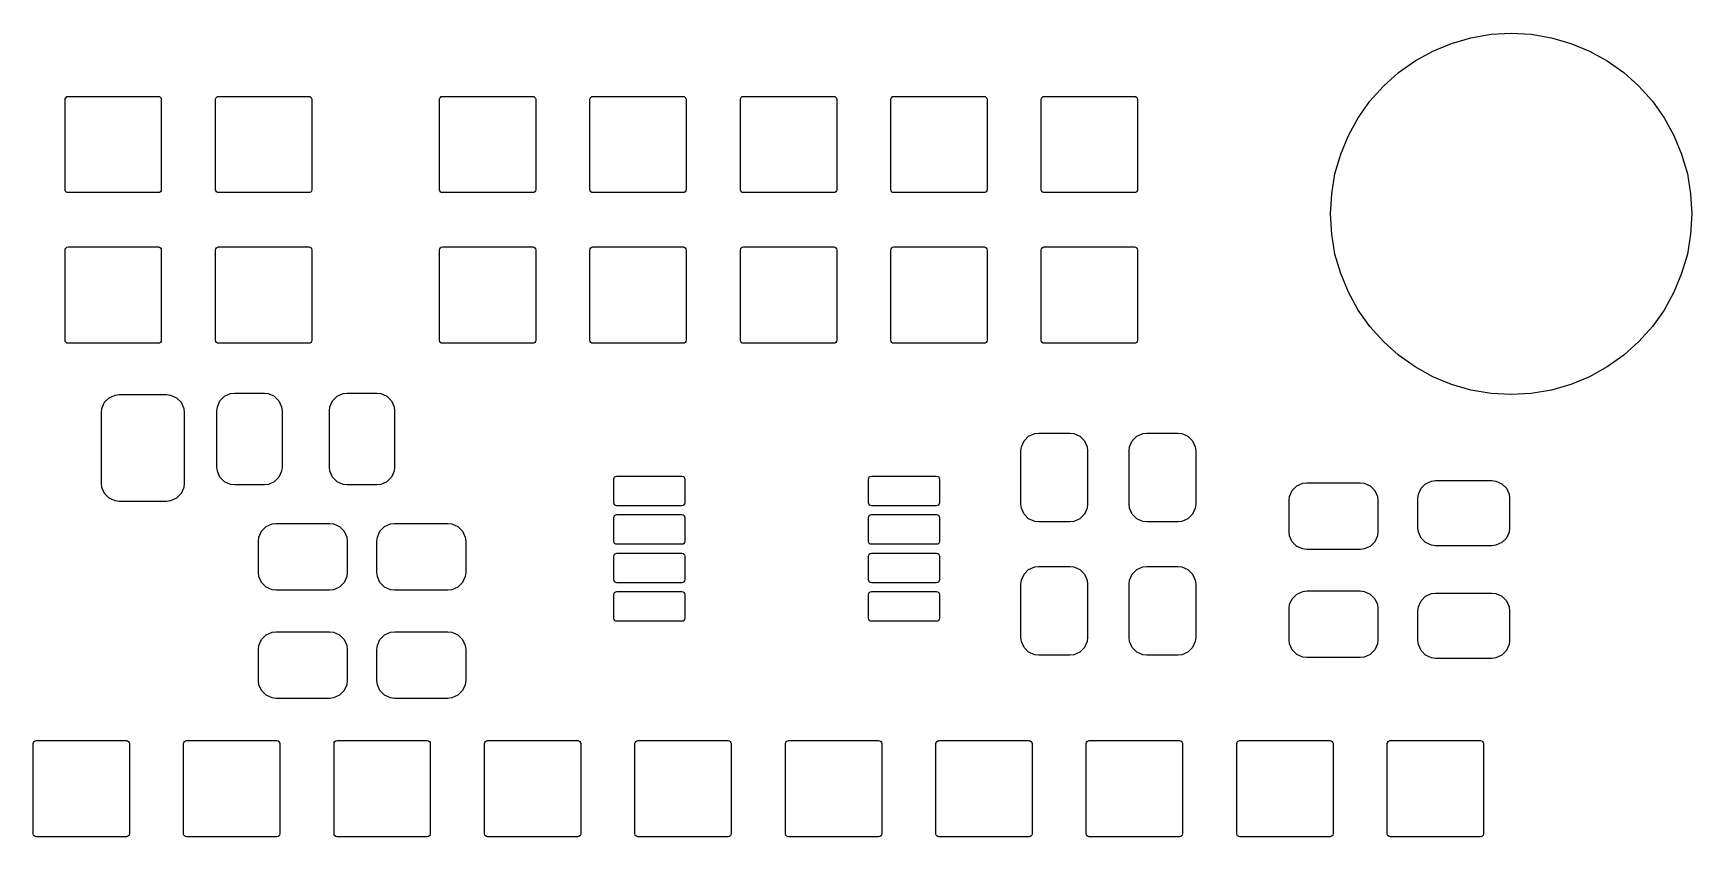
# Model space of a CAD drawing. Extents: x -0.12 to 2.12, y -0.12 to 2.52.
# Drawn here: x 1.018 to 2.12, y 1.988 to 2.522 of the extents above; entities that cross this region are included whole.
import ezdxf

# ---------------------------------------------------------------- set-up
doc = ezdxf.new("R2010")
doc.units = 0
doc.header["$MEASUREMENT"] = 0
doc.layers.add('BLACK', color=7, linetype='CONTINUOUS')

msp = doc.modelspace()

# ---------------------------------------------------------------- linework, layer by layer
at = {"layer": 'BLACK', "linetype": 'CONTINUOUS'}
for p, q in [((1.9479, 2.5098), (1.9603, 2.5149)), ((1.9603, 2.5149), (1.9733, 2.5186)), ((1.9733, 2.5186), (1.9866, 2.5209)), ((1.9866, 2.5209), (2, 2.5217)), ((2, 2.5217), (2.0134, 2.5209)), ((2.0134, 2.5209), (2.0267, 2.5186)), ((2.0267, 2.5186), (2.0397, 2.5149)), ((2.0397, 2.5149), (2.0521, 2.5098)), ((1.9251, 2.4955), (1.9361, 2.5032)), ((1.9361, 2.5032), (1.9479, 2.5098)), ((2.0521, 2.5098), (2.0639, 2.5032)), ((2.0639, 2.5032), (2.0749, 2.4955)), ((1.9151, 2.4865), (1.9251, 2.4955)), ((2.0749, 2.4955), (2.0849, 2.4865)), ((1.9061, 2.4764), (1.9151, 2.4865)), ((2.0849, 2.4865), (2.0939, 2.4764)), ((1.0389, 2.4776), (1.039, 2.4784)), ((1.0389, 2.4176), (1.0389, 2.4776)), ((1.039, 2.4784), (1.0395, 2.479)), ((1.0395, 2.479), (1.0401, 2.4795)), ((1.0401, 2.4795), (1.0409, 2.4796)), ((1.0409, 2.4796), (1.1009, 2.4796)), ((1.1009, 2.4796), (1.1016, 2.4795)), ((1.1016, 2.4795), (1.1023, 2.479)), ((1.1023, 2.479), (1.1027, 2.4784)), ((1.1027, 2.4784), (1.1028, 2.4776)), ((1.1028, 2.4776), (1.1028, 2.4176)), ((1.1389, 2.4776), (1.139, 2.4784)), ((1.1389, 2.4176), (1.1389, 2.4776)), ((1.139, 2.4784), (1.1395, 2.479)), ((1.1395, 2.479), (1.1401, 2.4795)), ((1.1401, 2.4795), (1.1409, 2.4796)), ((1.1409, 2.4796), (1.2009, 2.4796)), ((1.2009, 2.4796), (1.2016, 2.4795)), ((1.2016, 2.4795), (1.2023, 2.479)), ((1.2023, 2.479), (1.2027, 2.4784)), ((1.2027, 2.4784), (1.2028, 2.4776)), ((1.2028, 2.4776), (1.2028, 2.4176)), ((1.2877, 2.4776), (1.2879, 2.4784)), ((1.2877, 2.4176), (1.2877, 2.4776)), ((1.2879, 2.4784), (1.2883, 2.479)), ((1.2883, 2.479), (1.2889, 2.4795)), ((1.2889, 2.4795), (1.2897, 2.4796)), ((1.2897, 2.4796), (1.3497, 2.4796)), ((1.3497, 2.4796), (1.3504, 2.4795)), ((1.3504, 2.4795), (1.3511, 2.479)), ((1.3511, 2.479), (1.3515, 2.4784)), ((1.3515, 2.4784), (1.3517, 2.4776)), ((1.3517, 2.4776), (1.3517, 2.4176)), ((1.3877, 2.4776), (1.3879, 2.4784)), ((1.3877, 2.4176), (1.3877, 2.4776)), ((1.3879, 2.4784), (1.3883, 2.479)), ((1.3883, 2.479), (1.3889, 2.4795)), ((1.3889, 2.4795), (1.3897, 2.4796)), ((1.3897, 2.4796), (1.4497, 2.4796)), ((1.4497, 2.4796), (1.4504, 2.4795)), ((1.4504, 2.4795), (1.4511, 2.479)), ((1.4511, 2.479), (1.4515, 2.4784)), ((1.4515, 2.4784), (1.4517, 2.4776)), ((1.4517, 2.4776), (1.4517, 2.4176)), ((1.4877, 2.4776), (1.4879, 2.4784)), ((1.4877, 2.4176), (1.4877, 2.4776)), ((1.4879, 2.4784), (1.4883, 2.479)), ((1.4883, 2.479), (1.4889, 2.4795)), ((1.4889, 2.4795), (1.4897, 2.4796)), ((1.4897, 2.4796), (1.5497, 2.4796)), ((1.5497, 2.4796), (1.5504, 2.4795)), ((1.5504, 2.4795), (1.5511, 2.479)), ((1.5511, 2.479), (1.5515, 2.4784)), ((1.5515, 2.4784), (1.5517, 2.4776)), ((1.5517, 2.4776), (1.5517, 2.4176)), ((1.5877, 2.4776), (1.5879, 2.4784)), ((1.5877, 2.4176), (1.5877, 2.4776)), ((1.5879, 2.4784), (1.5883, 2.479)), ((1.5883, 2.479), (1.5889, 2.4795)), ((1.5889, 2.4795), (1.5897, 2.4796)), ((1.5897, 2.4796), (1.6497, 2.4796)), ((1.6497, 2.4796), (1.6504, 2.4795)), ((1.6504, 2.4795), (1.6511, 2.479)), ((1.6511, 2.479), (1.6515, 2.4784)), ((1.6515, 2.4784), (1.6517, 2.4776)), ((1.6517, 2.4776), (1.6517, 2.4176)), ((1.6877, 2.4776), (1.6879, 2.4784)), ((1.6877, 2.4176), (1.6877, 2.4776)), ((1.6879, 2.4784), (1.6883, 2.479)), ((1.6883, 2.479), (1.6889, 2.4795)), ((1.6889, 2.4795), (1.6897, 2.4796)), ((1.6897, 2.4796), (1.7497, 2.4796)), ((1.7497, 2.4796), (1.7504, 2.4795)), ((1.7504, 2.4795), (1.7511, 2.479)), ((1.7511, 2.479), (1.7515, 2.4784)), ((1.7515, 2.4784), (1.7517, 2.4776)), ((1.7517, 2.4776), (1.7517, 2.4176)), ((1.8983, 2.4655), (1.9061, 2.4764)), ((2.0939, 2.4764), (2.1017, 2.4655)), ((1.8918, 2.4537), (1.8983, 2.4655)), ((2.1017, 2.4655), (2.1082, 2.4537)), ((1.8867, 2.4412), (1.8918, 2.4537)), ((2.1082, 2.4537), (2.1133, 2.4412)), ((1.8829, 2.4283), (1.8867, 2.4412)), ((2.1133, 2.4412), (2.1171, 2.4283)), ((1.8807, 2.415), (1.8829, 2.4283)), ((2.1171, 2.4283), (2.1193, 2.415)), ((1.039, 2.4169), (1.0389, 2.4176)), ((1.0395, 2.4162), (1.039, 2.4169)), ((1.0401, 2.4158), (1.0395, 2.4162)), ((1.0409, 2.4157), (1.0401, 2.4158)), ((1.1009, 2.4157), (1.0409, 2.4157)), ((1.1016, 2.4158), (1.1009, 2.4157)), ((1.1023, 2.4162), (1.1016, 2.4158)), ((1.1027, 2.4169), (1.1023, 2.4162)), ((1.1028, 2.4176), (1.1027, 2.4169)), ((1.139, 2.4169), (1.1389, 2.4176)), ((1.1395, 2.4162), (1.139, 2.4169)), ((1.1401, 2.4158), (1.1395, 2.4162)), ((1.1409, 2.4157), (1.1401, 2.4158)), ((1.2009, 2.4157), (1.1409, 2.4157)), ((1.2016, 2.4158), (1.2009, 2.4157)), ((1.2023, 2.4162), (1.2016, 2.4158)), ((1.2027, 2.4169), (1.2023, 2.4162)), ((1.2028, 2.4176), (1.2027, 2.4169)), ((1.2879, 2.4169), (1.2877, 2.4176)), ((1.2883, 2.4162), (1.2879, 2.4169)), ((1.2889, 2.4158), (1.2883, 2.4162)), ((1.2897, 2.4157), (1.2889, 2.4158)), ((1.3497, 2.4157), (1.2897, 2.4157)), ((1.3504, 2.4158), (1.3497, 2.4157)), ((1.3511, 2.4162), (1.3504, 2.4158)), ((1.3515, 2.4169), (1.3511, 2.4162)), ((1.3517, 2.4176), (1.3515, 2.4169)), ((1.3879, 2.4169), (1.3877, 2.4176)), ((1.3883, 2.4162), (1.3879, 2.4169)), ((1.3889, 2.4158), (1.3883, 2.4162)), ((1.3897, 2.4157), (1.3889, 2.4158)), ((1.4497, 2.4157), (1.3897, 2.4157)), ((1.4504, 2.4158), (1.4497, 2.4157)), ((1.4511, 2.4162), (1.4504, 2.4158)), ((1.4515, 2.4169), (1.4511, 2.4162)), ((1.4517, 2.4176), (1.4515, 2.4169)), ((1.4879, 2.4169), (1.4877, 2.4176)), ((1.4883, 2.4162), (1.4879, 2.4169)), ((1.4889, 2.4158), (1.4883, 2.4162)), ((1.4897, 2.4157), (1.4889, 2.4158)), ((1.5497, 2.4157), (1.4897, 2.4157)), ((1.5504, 2.4158), (1.5497, 2.4157)), ((1.5511, 2.4162), (1.5504, 2.4158)), ((1.5515, 2.4169), (1.5511, 2.4162)), ((1.5517, 2.4176), (1.5515, 2.4169)), ((1.5879, 2.4169), (1.5877, 2.4176)), ((1.5883, 2.4162), (1.5879, 2.4169)), ((1.5889, 2.4158), (1.5883, 2.4162)), ((1.5897, 2.4157), (1.5889, 2.4158)), ((1.6497, 2.4157), (1.5897, 2.4157)), ((1.6504, 2.4158), (1.6497, 2.4157)), ((1.6511, 2.4162), (1.6504, 2.4158)), ((1.6515, 2.4169), (1.6511, 2.4162)), ((1.6517, 2.4176), (1.6515, 2.4169)), ((1.6879, 2.4169), (1.6877, 2.4176)), ((1.6883, 2.4162), (1.6879, 2.4169)), ((1.6889, 2.4158), (1.6883, 2.4162)), ((1.6897, 2.4157), (1.6889, 2.4158)), ((1.7497, 2.4157), (1.6897, 2.4157)), ((1.7504, 2.4158), (1.7497, 2.4157)), ((1.7511, 2.4162), (1.7504, 2.4158)), ((1.7515, 2.4169), (1.7511, 2.4162)), ((1.7517, 2.4176), (1.7515, 2.4169)), ((1.8799, 2.4016), (1.8807, 2.415)), ((2.1193, 2.415), (2.1201, 2.4016)), ((1.8807, 2.3881), (1.8799, 2.4016)), ((2.1201, 2.4016), (2.1193, 2.3881)), ((1.8829, 2.3749), (1.8807, 2.3881)), ((2.1193, 2.3881), (2.1171, 2.3749)), ((1.0389, 2.3776), (1.039, 2.3784)), ((1.0389, 2.3176), (1.0389, 2.3776)), ((1.039, 2.3784), (1.0395, 2.379)), ((1.0395, 2.379), (1.0401, 2.3795)), ((1.0401, 2.3795), (1.0409, 2.3796)), ((1.0409, 2.3796), (1.1009, 2.3796)), ((1.1009, 2.3796), (1.1016, 2.3795)), ((1.1016, 2.3795), (1.1023, 2.379)), ((1.1023, 2.379), (1.1027, 2.3784)), ((1.1027, 2.3784), (1.1028, 2.3776)), ((1.1028, 2.3776), (1.1028, 2.3176)), ((1.1389, 2.3776), (1.139, 2.3784)), ((1.1389, 2.3176), (1.1389, 2.3776)), ((1.139, 2.3784), (1.1395, 2.379)), ((1.1395, 2.379), (1.1401, 2.3795)), ((1.1401, 2.3795), (1.1409, 2.3796)), ((1.1409, 2.3796), (1.2009, 2.3796)), ((1.2009, 2.3796), (1.2016, 2.3795)), ((1.2016, 2.3795), (1.2023, 2.379)), ((1.2023, 2.379), (1.2027, 2.3784)), ((1.2027, 2.3784), (1.2028, 2.3776)), ((1.2028, 2.3776), (1.2028, 2.3176)), ((1.2877, 2.3776), (1.2879, 2.3784)), ((1.2877, 2.3176), (1.2877, 2.3776)), ((1.2879, 2.3784), (1.2883, 2.379)), ((1.2883, 2.379), (1.2889, 2.3795)), ((1.2889, 2.3795), (1.2897, 2.3796)), ((1.2897, 2.3796), (1.3497, 2.3796)), ((1.3497, 2.3796), (1.3504, 2.3795)), ((1.3504, 2.3795), (1.3511, 2.379)), ((1.3511, 2.379), (1.3515, 2.3784)), ((1.3515, 2.3784), (1.3517, 2.3776)), ((1.3517, 2.3776), (1.3517, 2.3176)), ((1.3877, 2.3776), (1.3879, 2.3784)), ((1.3877, 2.3176), (1.3877, 2.3776)), ((1.3879, 2.3784), (1.3883, 2.379)), ((1.3883, 2.379), (1.3889, 2.3795)), ((1.3889, 2.3795), (1.3897, 2.3796)), ((1.3897, 2.3796), (1.4497, 2.3796)), ((1.4497, 2.3796), (1.4504, 2.3795)), ((1.4504, 2.3795), (1.4511, 2.379)), ((1.4511, 2.379), (1.4515, 2.3784)), ((1.4515, 2.3784), (1.4517, 2.3776)), ((1.4517, 2.3776), (1.4517, 2.3176)), ((1.4877, 2.3776), (1.4879, 2.3784)), ((1.4877, 2.3176), (1.4877, 2.3776)), ((1.4879, 2.3784), (1.4883, 2.379)), ((1.4883, 2.379), (1.4889, 2.3795)), ((1.4889, 2.3795), (1.4897, 2.3796)), ((1.4897, 2.3796), (1.5497, 2.3796)), ((1.5497, 2.3796), (1.5504, 2.3795)), ((1.5504, 2.3795), (1.5511, 2.379)), ((1.5511, 2.379), (1.5515, 2.3784)), ((1.5515, 2.3784), (1.5517, 2.3776)), ((1.5517, 2.3776), (1.5517, 2.3176)), ((1.5877, 2.3776), (1.5879, 2.3784)), ((1.5877, 2.3176), (1.5877, 2.3776)), ((1.5879, 2.3784), (1.5883, 2.379)), ((1.5883, 2.379), (1.5889, 2.3795)), ((1.5889, 2.3795), (1.5897, 2.3796)), ((1.5897, 2.3796), (1.6497, 2.3796)), ((1.6497, 2.3796), (1.6504, 2.3795)), ((1.6504, 2.3795), (1.6511, 2.379)), ((1.6511, 2.379), (1.6515, 2.3784)), ((1.6515, 2.3784), (1.6517, 2.3776)), ((1.6517, 2.3776), (1.6517, 2.3176)), ((1.6877, 2.3776), (1.6879, 2.3784)), ((1.6877, 2.3176), (1.6877, 2.3776)), ((1.6879, 2.3784), (1.6883, 2.379)), ((1.6883, 2.379), (1.6889, 2.3795)), ((1.6889, 2.3795), (1.6897, 2.3796)), ((1.6897, 2.3796), (1.7497, 2.3796)), ((1.7497, 2.3796), (1.7504, 2.3795)), ((1.7504, 2.3795), (1.7511, 2.379)), ((1.7511, 2.379), (1.7515, 2.3784)), ((1.7515, 2.3784), (1.7517, 2.3776)), ((1.7517, 2.3776), (1.7517, 2.3176)), ((1.8867, 2.3619), (1.8829, 2.3749)), ((2.1171, 2.3749), (2.1133, 2.3619)), ((1.8918, 2.3495), (1.8867, 2.3619)), ((2.1133, 2.3619), (2.1082, 2.3495)), ((1.8983, 2.3377), (1.8918, 2.3495)), ((2.1082, 2.3495), (2.1017, 2.3377)), ((1.9061, 2.3267), (1.8983, 2.3377)), ((2.1017, 2.3377), (2.0939, 2.3267)), ((1.9151, 2.3167), (1.9061, 2.3267)), ((2.0939, 2.3267), (2.0849, 2.3167)), ((1.039, 2.3169), (1.0389, 2.3176)), ((1.0395, 2.3162), (1.039, 2.3169)), ((1.0401, 2.3158), (1.0395, 2.3162)), ((1.0409, 2.3157), (1.0401, 2.3158)), ((1.1009, 2.3157), (1.0409, 2.3157)), ((1.1016, 2.3158), (1.1009, 2.3157)), ((1.1023, 2.3162), (1.1016, 2.3158)), ((1.1027, 2.3169), (1.1023, 2.3162)), ((1.1028, 2.3176), (1.1027, 2.3169)), ((1.139, 2.3169), (1.1389, 2.3176)), ((1.1395, 2.3162), (1.139, 2.3169)), ((1.1401, 2.3158), (1.1395, 2.3162)), ((1.1409, 2.3157), (1.1401, 2.3158)), ((1.2009, 2.3157), (1.1409, 2.3157)), ((1.2016, 2.3158), (1.2009, 2.3157)), ((1.2023, 2.3162), (1.2016, 2.3158)), ((1.2027, 2.3169), (1.2023, 2.3162)), ((1.2028, 2.3176), (1.2027, 2.3169)), ((1.2879, 2.3169), (1.2877, 2.3176)), ((1.2883, 2.3162), (1.2879, 2.3169)), ((1.2889, 2.3158), (1.2883, 2.3162)), ((1.2897, 2.3157), (1.2889, 2.3158)), ((1.3497, 2.3157), (1.2897, 2.3157)), ((1.3504, 2.3158), (1.3497, 2.3157)), ((1.3511, 2.3162), (1.3504, 2.3158)), ((1.3515, 2.3169), (1.3511, 2.3162)), ((1.3517, 2.3176), (1.3515, 2.3169)), ((1.3879, 2.3169), (1.3877, 2.3176)), ((1.3883, 2.3162), (1.3879, 2.3169)), ((1.3889, 2.3158), (1.3883, 2.3162)), ((1.3897, 2.3157), (1.3889, 2.3158)), ((1.4497, 2.3157), (1.3897, 2.3157)), ((1.4504, 2.3158), (1.4497, 2.3157)), ((1.4511, 2.3162), (1.4504, 2.3158)), ((1.4515, 2.3169), (1.4511, 2.3162)), ((1.4517, 2.3176), (1.4515, 2.3169)), ((1.4879, 2.3169), (1.4877, 2.3176)), ((1.4883, 2.3162), (1.4879, 2.3169)), ((1.4889, 2.3158), (1.4883, 2.3162)), ((1.4897, 2.3157), (1.4889, 2.3158)), ((1.5497, 2.3157), (1.4897, 2.3157)), ((1.5504, 2.3158), (1.5497, 2.3157)), ((1.5511, 2.3162), (1.5504, 2.3158)), ((1.5515, 2.3169), (1.5511, 2.3162)), ((1.5517, 2.3176), (1.5515, 2.3169)), ((1.5879, 2.3169), (1.5877, 2.3176)), ((1.5883, 2.3162), (1.5879, 2.3169)), ((1.5889, 2.3158), (1.5883, 2.3162)), ((1.5897, 2.3157), (1.5889, 2.3158)), ((1.6497, 2.3157), (1.5897, 2.3157)), ((1.6504, 2.3158), (1.6497, 2.3157)), ((1.6511, 2.3162), (1.6504, 2.3158)), ((1.6515, 2.3169), (1.6511, 2.3162)), ((1.6517, 2.3176), (1.6515, 2.3169)), ((1.6879, 2.3169), (1.6877, 2.3176)), ((1.6883, 2.3162), (1.6879, 2.3169)), ((1.6889, 2.3158), (1.6883, 2.3162)), ((1.6897, 2.3157), (1.6889, 2.3158)), ((1.7497, 2.3157), (1.6897, 2.3157)), ((1.7504, 2.3158), (1.7497, 2.3157)), ((1.7511, 2.3162), (1.7504, 2.3158)), ((1.7515, 2.3169), (1.7511, 2.3162)), ((1.7517, 2.3176), (1.7515, 2.3169)), ((1.9251, 2.3077), (1.9151, 2.3167)), ((2.0849, 2.3167), (2.0749, 2.3077)), ((1.9361, 2.2999), (1.9251, 2.3077)), ((2.0749, 2.3077), (2.0639, 2.2999)), ((1.9479, 2.2934), (1.9361, 2.2999)), ((1.9603, 2.2882), (1.9479, 2.2934)), ((2.0521, 2.2934), (2.0397, 2.2882)), ((2.0639, 2.2999), (2.0521, 2.2934)), ((1.1449, 2.2804), (1.1489, 2.2822)), ((1.1489, 2.2822), (1.1516, 2.2825)), ((1.1516, 2.2825), (1.1713, 2.2825)), ((1.1713, 2.2825), (1.174, 2.2822)), ((1.174, 2.2822), (1.1779, 2.2804)), ((1.2197, 2.2804), (1.2237, 2.2822)), ((1.2237, 2.2822), (1.2264, 2.2825)), ((1.2264, 2.2825), (1.2461, 2.2825)), ((1.2461, 2.2825), (1.2488, 2.2822)), ((1.2488, 2.2822), (1.2527, 2.2804)), ((1.9733, 2.2845), (1.9603, 2.2882)), ((1.9866, 2.2823), (1.9733, 2.2845)), ((2, 2.2815), (1.9866, 2.2823)), ((2.0134, 2.2823), (2, 2.2815)), ((2.0267, 2.2845), (2.0134, 2.2823)), ((2.0397, 2.2882), (2.0267, 2.2845)), ((1.063, 2.2697), (1.0633, 2.2724)), ((1.0633, 2.2724), (1.0651, 2.2764)), ((1.0651, 2.2764), (1.0681, 2.2794)), ((1.0681, 2.2794), (1.0721, 2.2812)), ((1.0721, 2.2812), (1.0748, 2.2815)), ((1.0748, 2.2815), (1.1063, 2.2815)), ((1.1063, 2.2815), (1.109, 2.2812)), ((1.109, 2.2812), (1.113, 2.2794)), ((1.113, 2.2794), (1.116, 2.2764)), ((1.116, 2.2764), (1.1178, 2.2724)), ((1.1178, 2.2724), (1.1181, 2.2697)), ((1.1398, 2.2707), (1.1401, 2.2734)), ((1.1401, 2.2734), (1.1418, 2.2773)), ((1.1418, 2.2773), (1.1449, 2.2804)), ((1.1779, 2.2804), (1.181, 2.2773)), ((1.181, 2.2773), (1.1828, 2.2734)), ((1.1828, 2.2734), (1.1831, 2.2707)), ((1.2146, 2.2707), (1.2149, 2.2734)), ((1.2149, 2.2734), (1.2166, 2.2773)), ((1.2166, 2.2773), (1.2197, 2.2804)), ((1.2527, 2.2804), (1.2558, 2.2773)), ((1.2558, 2.2773), (1.2576, 2.2734)), ((1.2576, 2.2734), (1.2579, 2.2707)), ((1.063, 2.2224), (1.063, 2.2697)), ((1.1181, 2.2697), (1.1181, 2.2224)), ((1.1398, 2.2333), (1.1398, 2.2707)), ((1.1831, 2.2707), (1.1831, 2.2333)), ((1.2146, 2.2333), (1.2146, 2.2707)), ((1.2579, 2.2707), (1.2579, 2.2333)), ((1.6745, 2.2468), (1.6763, 2.2508)), ((1.6763, 2.2508), (1.6793, 2.2538)), ((1.6793, 2.2538), (1.6833, 2.2556)), ((1.6833, 2.2556), (1.686, 2.2559)), ((1.686, 2.2559), (1.7067, 2.2559)), ((1.7067, 2.2559), (1.7094, 2.2556)), ((1.7094, 2.2556), (1.7134, 2.2538)), ((1.7134, 2.2538), (1.7164, 2.2508)), ((1.7164, 2.2508), (1.7182, 2.2468)), ((1.7464, 2.2468), (1.7481, 2.2508)), ((1.7481, 2.2508), (1.7512, 2.2538)), ((1.7512, 2.2538), (1.7552, 2.2556)), ((1.7552, 2.2556), (1.7579, 2.2559)), ((1.7579, 2.2559), (1.7785, 2.2559)), ((1.7785, 2.2559), (1.7812, 2.2556)), ((1.7812, 2.2556), (1.7852, 2.2538)), ((1.7852, 2.2538), (1.7883, 2.2508)), ((1.7883, 2.2508), (1.79, 2.2468)), ((1.6742, 2.2441), (1.6745, 2.2468)), ((1.6742, 2.2087), (1.6742, 2.2441)), ((1.7182, 2.2468), (1.7185, 2.2441)), ((1.7185, 2.2441), (1.7185, 2.2087)), ((1.7461, 2.2441), (1.7464, 2.2468)), ((1.7461, 2.2087), (1.7461, 2.2441)), ((1.79, 2.2468), (1.7904, 2.2441)), ((1.7904, 2.2441), (1.7904, 2.2087)), ((1.1401, 2.2306), (1.1398, 2.2333)), ((1.1418, 2.2266), (1.1401, 2.2306)), ((1.1828, 2.2306), (1.181, 2.2266)), ((1.1831, 2.2333), (1.1828, 2.2306)), ((1.2149, 2.2306), (1.2146, 2.2333)), ((1.2166, 2.2266), (1.2149, 2.2306)), ((1.2576, 2.2306), (1.2558, 2.2266)), ((1.2579, 2.2333), (1.2576, 2.2306)), ((1.4041, 2.2268), (1.4048, 2.2272)), ((1.4048, 2.2272), (1.4055, 2.2274)), ((1.4055, 2.2274), (1.4488, 2.2274)), ((1.4488, 2.2274), (1.4496, 2.2272)), ((1.4496, 2.2272), (1.4502, 2.2268)), ((1.5734, 2.2268), (1.574, 2.2272)), ((1.574, 2.2272), (1.5748, 2.2274)), ((1.5748, 2.2274), (1.6181, 2.2274)), ((1.6181, 2.2274), (1.6189, 2.2272)), ((1.6189, 2.2272), (1.6195, 2.2268)), ((1.0633, 2.2197), (1.063, 2.2224)), ((1.0651, 2.2158), (1.0633, 2.2197)), ((1.1178, 2.2197), (1.116, 2.2158)), ((1.1181, 2.2224), (1.1178, 2.2197)), ((1.1449, 2.2235), (1.1418, 2.2266)), ((1.1489, 2.2218), (1.1449, 2.2235)), ((1.1516, 2.2215), (1.1489, 2.2218)), ((1.1713, 2.2215), (1.1516, 2.2215)), ((1.174, 2.2218), (1.1713, 2.2215)), ((1.1779, 2.2235), (1.174, 2.2218)), ((1.181, 2.2266), (1.1779, 2.2235)), ((1.2197, 2.2235), (1.2166, 2.2266)), ((1.2237, 2.2218), (1.2197, 2.2235)), ((1.2264, 2.2215), (1.2237, 2.2218)), ((1.2461, 2.2215), (1.2264, 2.2215)), ((1.2488, 2.2218), (1.2461, 2.2215)), ((1.2527, 2.2235), (1.2488, 2.2218)), ((1.2558, 2.2266), (1.2527, 2.2235)), ((1.4035, 2.2254), (1.4037, 2.2261)), ((1.4035, 2.2096), (1.4035, 2.2254)), ((1.4037, 2.2261), (1.4041, 2.2268)), ((1.4502, 2.2268), (1.4506, 2.2261)), ((1.4506, 2.2261), (1.4508, 2.2254)), ((1.4508, 2.2254), (1.4508, 2.2096)), ((1.5728, 2.2254), (1.573, 2.2261)), ((1.5728, 2.2096), (1.5728, 2.2254)), ((1.573, 2.2261), (1.5734, 2.2268)), ((1.6195, 2.2268), (1.6199, 2.2261)), ((1.6199, 2.2261), (1.6201, 2.2254)), ((1.6201, 2.2254), (1.6201, 2.2096)), ((1.8527, 2.2138), (1.8544, 2.2178)), ((1.8544, 2.2178), (1.8575, 2.2209)), ((1.8575, 2.2209), (1.8615, 2.2226)), ((1.8615, 2.2226), (1.8642, 2.2229)), ((1.8642, 2.2229), (1.8996, 2.2229)), ((1.8996, 2.2229), (1.9023, 2.2226)), ((1.9023, 2.2226), (1.9063, 2.2209)), ((1.9063, 2.2209), (1.9094, 2.2178)), ((1.9094, 2.2178), (1.9111, 2.2138)), ((1.9383, 2.2153), (1.9401, 2.2193)), ((1.9401, 2.2193), (1.9431, 2.2223)), ((1.9431, 2.2223), (1.9471, 2.2241)), ((1.9471, 2.2241), (1.9498, 2.2244)), ((1.9498, 2.2244), (1.9872, 2.2244)), ((1.9872, 2.2244), (1.9899, 2.2241)), ((1.9899, 2.2241), (1.9939, 2.2223)), ((1.9939, 2.2223), (1.9969, 2.2193)), ((1.9969, 2.2193), (1.9987, 2.2153)), ((1.0681, 2.2127), (1.0651, 2.2158)), ((1.0721, 2.2109), (1.0681, 2.2127)), ((1.0748, 2.2106), (1.0721, 2.2109)), ((1.1063, 2.2106), (1.0748, 2.2106)), ((1.109, 2.2109), (1.1063, 2.2106)), ((1.113, 2.2127), (1.109, 2.2109)), ((1.116, 2.2158), (1.113, 2.2127)), ((1.4037, 2.2089), (1.4035, 2.2096)), ((1.4041, 2.2083), (1.4037, 2.2089)), ((1.4048, 2.2078), (1.4041, 2.2083)), ((1.4055, 2.2077), (1.4048, 2.2078)), ((1.4488, 2.2077), (1.4055, 2.2077)), ((1.4496, 2.2078), (1.4488, 2.2077)), ((1.4502, 2.2083), (1.4496, 2.2078)), ((1.4506, 2.2089), (1.4502, 2.2083)), ((1.4508, 2.2096), (1.4506, 2.2089)), ((1.573, 2.2089), (1.5728, 2.2096)), ((1.5734, 2.2083), (1.573, 2.2089)), ((1.574, 2.2078), (1.5734, 2.2083)), ((1.5748, 2.2077), (1.574, 2.2078)), ((1.6181, 2.2077), (1.5748, 2.2077)), ((1.6189, 2.2078), (1.6181, 2.2077)), ((1.6195, 2.2083), (1.6189, 2.2078)), ((1.6199, 2.2089), (1.6195, 2.2083)), ((1.6201, 2.2096), (1.6199, 2.2089)), ((1.6745, 2.206), (1.6742, 2.2087)), ((1.6763, 2.202), (1.6745, 2.206)), ((1.7182, 2.206), (1.7164, 2.202)), ((1.7185, 2.2087), (1.7182, 2.206)), ((1.7464, 2.206), (1.7461, 2.2087)), ((1.7481, 2.202), (1.7464, 2.206)), ((1.79, 2.206), (1.7883, 2.202)), ((1.7904, 2.2087), (1.79, 2.206)), ((1.8524, 2.2111), (1.8527, 2.2138)), ((1.8524, 2.1905), (1.8524, 2.2111)), ((1.9111, 2.2138), (1.9114, 2.2111)), ((1.9114, 2.2111), (1.9114, 2.1905)), ((1.938, 2.2126), (1.9383, 2.2153)), ((1.938, 2.1929), (1.938, 2.2126)), ((1.9987, 2.2153), (1.999, 2.2126)), ((1.999, 2.2126), (1.999, 2.1929)), ((1.1725, 2.1938), (1.1764, 2.1956)), ((1.1764, 2.1956), (1.1791, 2.1959)), ((1.1791, 2.1959), (1.2146, 2.1959)), ((1.2146, 2.1959), (1.2173, 2.1956)), ((1.2173, 2.1956), (1.2212, 2.1938)), ((1.2512, 2.1938), (1.2552, 2.1956)), ((1.2552, 2.1956), (1.2579, 2.1959)), ((1.2579, 2.1959), (1.2933, 2.1959)), ((1.2933, 2.1959), (1.296, 2.1956)), ((1.296, 2.1956), (1.3, 2.1938)), ((1.4035, 2.1998), (1.4037, 2.2006)), ((1.4035, 2.1841), (1.4035, 2.1998)), ((1.4037, 2.2006), (1.4041, 2.2012)), ((1.4041, 2.2012), (1.4048, 2.2016)), ((1.4048, 2.2016), (1.4055, 2.2018)), ((1.4055, 2.2018), (1.4488, 2.2018)), ((1.4488, 2.2018), (1.4496, 2.2016)), ((1.4496, 2.2016), (1.4502, 2.2012)), ((1.4502, 2.2012), (1.4506, 2.2006)), ((1.4506, 2.2006), (1.4508, 2.1998)), ((1.4508, 2.1998), (1.4508, 2.1841)), ((1.5728, 2.1998), (1.573, 2.2006)), ((1.5728, 2.1841), (1.5728, 2.1998)), ((1.573, 2.2006), (1.5734, 2.2012)), ((1.5734, 2.2012), (1.574, 2.2016)), ((1.574, 2.2016), (1.5748, 2.2018)), ((1.5748, 2.2018), (1.6181, 2.2018)), ((1.6181, 2.2018), (1.6189, 2.2016)), ((1.6189, 2.2016), (1.6195, 2.2012)), ((1.6195, 2.2012), (1.6199, 2.2006)), ((1.6199, 2.2006), (1.6201, 2.1998)), ((1.6201, 2.1998), (1.6201, 2.1841)), ((1.6793, 2.1989), (1.6763, 2.202)), ((1.6833, 2.1972), (1.6793, 2.1989)), ((1.686, 2.1969), (1.6833, 2.1972)), ((1.7067, 2.1969), (1.686, 2.1969)), ((1.7094, 2.1972), (1.7067, 2.1969)), ((1.7134, 2.1989), (1.7094, 2.1972)), ((1.7164, 2.202), (1.7134, 2.1989)), ((1.7512, 2.1989), (1.7481, 2.202)), ((1.7552, 2.1972), (1.7512, 2.1989)), ((1.7579, 2.1969), (1.7552, 2.1972)), ((1.7785, 2.1969), (1.7579, 2.1969)), ((1.7812, 2.1972), (1.7785, 2.1969)), ((1.7852, 2.1989), (1.7812, 2.1972)), ((1.7883, 2.202), (1.7852, 2.1989)), ((1.1673, 2.1841), (1.1676, 2.1868)), ((1.1673, 2.1634), (1.1673, 2.1841)), ((1.1676, 2.1868), (1.1694, 2.1907)), ((1.1694, 2.1907), (1.1725, 2.1938)), ((1.2212, 2.1938), (1.2243, 2.1907)), ((1.2243, 2.1907), (1.2261, 2.1868)), ((1.2261, 2.1868), (1.2264, 2.1841)), ((1.2264, 2.1841), (1.2264, 2.1634)), ((1.2461, 2.1841), (1.2464, 2.1868)), ((1.2461, 2.1634), (1.2461, 2.1841)), ((1.2464, 2.1868), (1.2481, 2.1907)), ((1.2481, 2.1907), (1.2512, 2.1938)), ((1.3, 2.1938), (1.3031, 2.1907)), ((1.3031, 2.1907), (1.3048, 2.1868)), ((1.3048, 2.1868), (1.3051, 2.1841)), ((1.3051, 2.1841), (1.3051, 2.1634)), ((1.4037, 2.1833), (1.4035, 2.1841)), ((1.4041, 2.1827), (1.4037, 2.1833)), ((1.4506, 2.1833), (1.4502, 2.1827)), ((1.4508, 2.1841), (1.4506, 2.1833)), ((1.573, 2.1833), (1.5728, 2.1841)), ((1.5734, 2.1827), (1.573, 2.1833)), ((1.6199, 2.1833), (1.6195, 2.1827)), ((1.6201, 2.1841), (1.6199, 2.1833)), ((1.8527, 2.1877), (1.8524, 2.1905)), ((1.8544, 2.1838), (1.8527, 2.1877)), ((1.8575, 2.1807), (1.8544, 2.1838)), ((1.9094, 2.1838), (1.9063, 2.1807)), ((1.9111, 2.1877), (1.9094, 2.1838)), ((1.9114, 2.1905), (1.9111, 2.1877)), ((1.9383, 2.1902), (1.938, 2.1929)), ((1.9401, 2.1862), (1.9383, 2.1902)), ((1.9431, 2.1832), (1.9401, 2.1862)), ((1.9471, 2.1814), (1.9431, 2.1832)), ((1.9939, 2.1832), (1.9899, 2.1814)), ((1.9969, 2.1862), (1.9939, 2.1832)), ((1.9987, 2.1902), (1.9969, 2.1862)), ((1.999, 2.1929), (1.9987, 2.1902)), ((1.4035, 2.1742), (1.4037, 2.175)), ((1.4035, 2.1585), (1.4035, 2.1742)), ((1.4037, 2.175), (1.4041, 2.1756)), ((1.4048, 2.1822), (1.4041, 2.1827)), ((1.4041, 2.1756), (1.4048, 2.176)), ((1.4055, 2.1821), (1.4048, 2.1822)), ((1.4048, 2.176), (1.4055, 2.1762)), ((1.4488, 2.1821), (1.4055, 2.1821)), ((1.4055, 2.1762), (1.4488, 2.1762)), ((1.4496, 2.1822), (1.4488, 2.1821)), ((1.4488, 2.1762), (1.4496, 2.176)), ((1.4502, 2.1827), (1.4496, 2.1822)), ((1.4496, 2.176), (1.4502, 2.1756)), ((1.4502, 2.1756), (1.4506, 2.175)), ((1.4506, 2.175), (1.4508, 2.1742)), ((1.4508, 2.1742), (1.4508, 2.1585)), ((1.5728, 2.1742), (1.573, 2.175)), ((1.5728, 2.1585), (1.5728, 2.1742)), ((1.573, 2.175), (1.5734, 2.1756)), ((1.574, 2.1822), (1.5734, 2.1827)), ((1.5734, 2.1756), (1.574, 2.176)), ((1.5748, 2.1821), (1.574, 2.1822)), ((1.574, 2.176), (1.5748, 2.1762)), ((1.6181, 2.1821), (1.5748, 2.1821)), ((1.5748, 2.1762), (1.6181, 2.1762)), ((1.6189, 2.1822), (1.6181, 2.1821)), ((1.6181, 2.1762), (1.6189, 2.176)), ((1.6195, 2.1827), (1.6189, 2.1822)), ((1.6189, 2.176), (1.6195, 2.1756)), ((1.6195, 2.1756), (1.6199, 2.175)), ((1.6199, 2.175), (1.6201, 2.1742)), ((1.6201, 2.1742), (1.6201, 2.1585)), ((1.8615, 2.179), (1.8575, 2.1807)), ((1.8642, 2.1786), (1.8615, 2.179)), ((1.8996, 2.1786), (1.8642, 2.1786)), ((1.9023, 2.179), (1.8996, 2.1786)), ((1.9063, 2.1807), (1.9023, 2.179)), ((1.9498, 2.1811), (1.9471, 2.1814)), ((1.9872, 2.1811), (1.9498, 2.1811)), ((1.9899, 2.1814), (1.9872, 2.1811)), ((1.1676, 2.1607), (1.1673, 2.1634)), ((1.2264, 2.1634), (1.2261, 2.1607)), ((1.2464, 2.1607), (1.2461, 2.1634)), ((1.3051, 2.1634), (1.3048, 2.1607)), ((1.6745, 2.1582), (1.6763, 2.1622)), ((1.6763, 2.1622), (1.6793, 2.1653)), ((1.6793, 2.1653), (1.6833, 2.167)), ((1.6833, 2.167), (1.686, 2.1673)), ((1.686, 2.1673), (1.7067, 2.1673)), ((1.7067, 2.1673), (1.7094, 2.167)), ((1.7094, 2.167), (1.7134, 2.1653)), ((1.7134, 2.1653), (1.7164, 2.1622)), ((1.7164, 2.1622), (1.7182, 2.1582)), ((1.7464, 2.1582), (1.7481, 2.1622)), ((1.7481, 2.1622), (1.7512, 2.1653)), ((1.7512, 2.1653), (1.7552, 2.167)), ((1.7552, 2.167), (1.7579, 2.1673)), ((1.7579, 2.1673), (1.7785, 2.1673)), ((1.7785, 2.1673), (1.7812, 2.167)), ((1.7812, 2.167), (1.7852, 2.1653)), ((1.7852, 2.1653), (1.7883, 2.1622)), ((1.7883, 2.1622), (1.79, 2.1582)), ((1.1694, 2.1567), (1.1676, 2.1607)), ((1.1725, 2.1536), (1.1694, 2.1567)), ((1.1764, 2.1519), (1.1725, 2.1536)), ((1.1791, 2.1516), (1.1764, 2.1519)), ((1.2146, 2.1516), (1.1791, 2.1516)), ((1.2173, 2.1519), (1.2146, 2.1516)), ((1.2212, 2.1536), (1.2173, 2.1519)), ((1.2243, 2.1567), (1.2212, 2.1536)), ((1.2261, 2.1607), (1.2243, 2.1567)), ((1.2481, 2.1567), (1.2464, 2.1607)), ((1.2512, 2.1536), (1.2481, 2.1567)), ((1.2552, 2.1519), (1.2512, 2.1536)), ((1.2579, 2.1516), (1.2552, 2.1519)), ((1.2933, 2.1516), (1.2579, 2.1516)), ((1.296, 2.1519), (1.2933, 2.1516)), ((1.3, 2.1536), (1.296, 2.1519)), ((1.3031, 2.1567), (1.3, 2.1536)), ((1.3048, 2.1607), (1.3031, 2.1567)), ((1.4037, 2.1577), (1.4035, 2.1585)), ((1.4041, 2.1571), (1.4037, 2.1577)), ((1.4037, 2.1494), (1.4041, 2.15)), ((1.4048, 2.1566), (1.4041, 2.1571)), ((1.4041, 2.15), (1.4048, 2.1504)), ((1.4055, 2.1565), (1.4048, 2.1566)), ((1.4048, 2.1504), (1.4055, 2.1506)), ((1.4488, 2.1565), (1.4055, 2.1565)), ((1.4055, 2.1506), (1.4488, 2.1506)), ((1.4496, 2.1566), (1.4488, 2.1565)), ((1.4488, 2.1506), (1.4496, 2.1504)), ((1.4502, 2.1571), (1.4496, 2.1566)), ((1.4496, 2.1504), (1.4502, 2.15)), ((1.4506, 2.1577), (1.4502, 2.1571)), ((1.4502, 2.15), (1.4506, 2.1494)), ((1.4508, 2.1585), (1.4506, 2.1577)), ((1.573, 2.1577), (1.5728, 2.1585)), ((1.5734, 2.1571), (1.573, 2.1577)), ((1.573, 2.1494), (1.5734, 2.15)), ((1.574, 2.1566), (1.5734, 2.1571)), ((1.5734, 2.15), (1.574, 2.1504)), ((1.5748, 2.1565), (1.574, 2.1566)), ((1.574, 2.1504), (1.5748, 2.1506)), ((1.6181, 2.1565), (1.5748, 2.1565)), ((1.5748, 2.1506), (1.6181, 2.1506)), ((1.6189, 2.1566), (1.6181, 2.1565)), ((1.6181, 2.1506), (1.6189, 2.1504)), ((1.6195, 2.1571), (1.6189, 2.1566)), ((1.6189, 2.1504), (1.6195, 2.15)), ((1.6199, 2.1577), (1.6195, 2.1571)), ((1.6195, 2.15), (1.6199, 2.1494)), ((1.6201, 2.1585), (1.6199, 2.1577)), ((1.6742, 2.1555), (1.6745, 2.1582)), ((1.6742, 2.1201), (1.6742, 2.1555)), ((1.7182, 2.1582), (1.7185, 2.1555)), ((1.7185, 2.1555), (1.7185, 2.1201)), ((1.7461, 2.1555), (1.7464, 2.1582)), ((1.7461, 2.1201), (1.7461, 2.1555)), ((1.79, 2.1582), (1.7904, 2.1555)), ((1.7904, 2.1555), (1.7904, 2.1201)), ((1.8575, 2.149), (1.8615, 2.1508)), ((1.8615, 2.1508), (1.8642, 2.1511)), ((1.8642, 2.1511), (1.8996, 2.1511)), ((1.8996, 2.1511), (1.9023, 2.1508)), ((1.9023, 2.1508), (1.9063, 2.149)), ((1.4035, 2.1486), (1.4037, 2.1494)), ((1.4035, 2.1329), (1.4035, 2.1486)), ((1.4506, 2.1494), (1.4508, 2.1486)), ((1.4508, 2.1486), (1.4508, 2.1329)), ((1.5728, 2.1486), (1.573, 2.1494)), ((1.5728, 2.1329), (1.5728, 2.1486)), ((1.6199, 2.1494), (1.6201, 2.1486)), ((1.6201, 2.1486), (1.6201, 2.1329)), ((1.8524, 2.1393), (1.8527, 2.142)), ((1.8524, 2.1186), (1.8524, 2.1393)), ((1.8527, 2.142), (1.8544, 2.1459)), ((1.8544, 2.1459), (1.8575, 2.149)), ((1.9063, 2.149), (1.9094, 2.1459)), ((1.9094, 2.1459), (1.9111, 2.142)), ((1.9111, 2.142), (1.9114, 2.1393)), ((1.9114, 2.1393), (1.9114, 2.1186)), ((1.938, 2.1378), (1.9383, 2.1405)), ((1.9383, 2.1405), (1.9401, 2.1445)), ((1.9401, 2.1445), (1.9431, 2.1475)), ((1.9431, 2.1475), (1.9471, 2.1493)), ((1.9471, 2.1493), (1.9498, 2.1496)), ((1.9498, 2.1496), (1.9872, 2.1496)), ((1.9872, 2.1496), (1.9899, 2.1493)), ((1.9899, 2.1493), (1.9939, 2.1475)), ((1.9939, 2.1475), (1.9969, 2.1445)), ((1.9969, 2.1445), (1.9987, 2.1405)), ((1.9987, 2.1405), (1.999, 2.1378)), ((1.4037, 2.1321), (1.4035, 2.1329)), ((1.4041, 2.1315), (1.4037, 2.1321)), ((1.4048, 2.1311), (1.4041, 2.1315)), ((1.4055, 2.1309), (1.4048, 2.1311)), ((1.4488, 2.1309), (1.4055, 2.1309)), ((1.4496, 2.1311), (1.4488, 2.1309)), ((1.4502, 2.1315), (1.4496, 2.1311)), ((1.4506, 2.1321), (1.4502, 2.1315)), ((1.4508, 2.1329), (1.4506, 2.1321)), ((1.573, 2.1321), (1.5728, 2.1329)), ((1.5734, 2.1315), (1.573, 2.1321)), ((1.574, 2.1311), (1.5734, 2.1315)), ((1.5748, 2.1309), (1.574, 2.1311)), ((1.6181, 2.1309), (1.5748, 2.1309)), ((1.6189, 2.1311), (1.6181, 2.1309)), ((1.6195, 2.1315), (1.6189, 2.1311)), ((1.6199, 2.1321), (1.6195, 2.1315)), ((1.6201, 2.1329), (1.6199, 2.1321)), ((1.938, 2.1181), (1.938, 2.1378)), ((1.999, 2.1378), (1.999, 2.1181)), ((1.1676, 2.1149), (1.1694, 2.1189)), ((1.1694, 2.1189), (1.1725, 2.1219)), ((1.1725, 2.1219), (1.1764, 2.1237)), ((1.1764, 2.1237), (1.1791, 2.124)), ((1.1791, 2.124), (1.2146, 2.124)), ((1.2146, 2.124), (1.2173, 2.1237)), ((1.2173, 2.1237), (1.2212, 2.1219)), ((1.2212, 2.1219), (1.2243, 2.1189)), ((1.2243, 2.1189), (1.2261, 2.1149)), ((1.2464, 2.1149), (1.2481, 2.1189)), ((1.2481, 2.1189), (1.2512, 2.1219)), ((1.2512, 2.1219), (1.2552, 2.1237)), ((1.2552, 2.1237), (1.2579, 2.124)), ((1.2579, 2.124), (1.2933, 2.124)), ((1.2933, 2.124), (1.296, 2.1237)), ((1.296, 2.1237), (1.3, 2.1219)), ((1.3, 2.1219), (1.3031, 2.1189)), ((1.3031, 2.1189), (1.3048, 2.1149)), ((1.6745, 2.1174), (1.6742, 2.1201)), ((1.6763, 2.1134), (1.6745, 2.1174)), ((1.7182, 2.1174), (1.7164, 2.1134)), ((1.7185, 2.1201), (1.7182, 2.1174)), ((1.7464, 2.1174), (1.7461, 2.1201)), ((1.7481, 2.1134), (1.7464, 2.1174)), ((1.79, 2.1174), (1.7883, 2.1134)), ((1.7904, 2.1201), (1.79, 2.1174)), ((1.8527, 2.1159), (1.8524, 2.1186)), ((1.9114, 2.1186), (1.9111, 2.1159)), ((1.9383, 2.1154), (1.938, 2.1181)), ((1.999, 2.1181), (1.9987, 2.1154)), ((1.1673, 2.1122), (1.1676, 2.1149)), ((1.1673, 2.0915), (1.1673, 2.1122)), ((1.2261, 2.1149), (1.2264, 2.1122)), ((1.2264, 2.1122), (1.2264, 2.0915)), ((1.2461, 2.1122), (1.2464, 2.1149)), ((1.2461, 2.0915), (1.2461, 2.1122)), ((1.3048, 2.1149), (1.3051, 2.1122)), ((1.3051, 2.1122), (1.3051, 2.0915)), ((1.6793, 2.1103), (1.6763, 2.1134)), ((1.6833, 2.1086), (1.6793, 2.1103)), ((1.686, 2.1083), (1.6833, 2.1086)), ((1.7067, 2.1083), (1.686, 2.1083)), ((1.7094, 2.1086), (1.7067, 2.1083)), ((1.7134, 2.1103), (1.7094, 2.1086)), ((1.7164, 2.1134), (1.7134, 2.1103)), ((1.7512, 2.1103), (1.7481, 2.1134)), ((1.7552, 2.1086), (1.7512, 2.1103)), ((1.7579, 2.1083), (1.7552, 2.1086)), ((1.7785, 2.1083), (1.7579, 2.1083)), ((1.7812, 2.1086), (1.7785, 2.1083)), ((1.7852, 2.1103), (1.7812, 2.1086)), ((1.7883, 2.1134), (1.7852, 2.1103)), ((1.8544, 2.1119), (1.8527, 2.1159)), ((1.8575, 2.1089), (1.8544, 2.1119)), ((1.8615, 2.1071), (1.8575, 2.1089)), ((1.8642, 2.1068), (1.8615, 2.1071)), ((1.8996, 2.1068), (1.8642, 2.1068)), ((1.9023, 2.1071), (1.8996, 2.1068)), ((1.9063, 2.1089), (1.9023, 2.1071)), ((1.9094, 2.1119), (1.9063, 2.1089)), ((1.9111, 2.1159), (1.9094, 2.1119)), ((1.9401, 2.1114), (1.9383, 2.1154)), ((1.9431, 2.1084), (1.9401, 2.1114)), ((1.9471, 2.1066), (1.9431, 2.1084)), ((1.9498, 2.1063), (1.9471, 2.1066)), ((1.9872, 2.1063), (1.9498, 2.1063)), ((1.9899, 2.1066), (1.9872, 2.1063)), ((1.9939, 2.1084), (1.9899, 2.1066)), ((1.9969, 2.1114), (1.9939, 2.1084)), ((1.9987, 2.1154), (1.9969, 2.1114)), ((1.1676, 2.0888), (1.1673, 2.0915)), ((1.1694, 2.0849), (1.1676, 2.0888)), ((1.1725, 2.0818), (1.1694, 2.0849)), ((1.2243, 2.0849), (1.2212, 2.0818)), ((1.2261, 2.0888), (1.2243, 2.0849)), ((1.2264, 2.0915), (1.2261, 2.0888)), ((1.2464, 2.0888), (1.2461, 2.0915)), ((1.2481, 2.0849), (1.2464, 2.0888)), ((1.2512, 2.0818), (1.2481, 2.0849)), ((1.3031, 2.0849), (1.3, 2.0818)), ((1.3048, 2.0888), (1.3031, 2.0849)), ((1.3051, 2.0915), (1.3048, 2.0888)), ((1.1764, 2.08), (1.1725, 2.0818)), ((1.1791, 2.0797), (1.1764, 2.08)), ((1.2146, 2.0797), (1.1791, 2.0797)), ((1.2173, 2.08), (1.2146, 2.0797)), ((1.2212, 2.0818), (1.2173, 2.08)), ((1.2552, 2.08), (1.2512, 2.0818)), ((1.2579, 2.0797), (1.2552, 2.08)), ((1.2933, 2.0797), (1.2579, 2.0797)), ((1.296, 2.08), (1.2933, 2.0797)), ((1.3, 2.0818), (1.296, 2.08)), ((1.0178, 2.0504), (1.0182, 2.0511)), ((1.0182, 2.0511), (1.0189, 2.0515)), ((1.0189, 2.0515), (1.0196, 2.0517)), ((1.0196, 2.0517), (1.0796, 2.0517)), ((1.0796, 2.0517), (1.0804, 2.0515)), ((1.0804, 2.0515), (1.081, 2.0511)), ((1.081, 2.0511), (1.0814, 2.0504)), ((1.1178, 2.0504), (1.1182, 2.0511)), ((1.1182, 2.0511), (1.1189, 2.0515)), ((1.1189, 2.0515), (1.1196, 2.0517)), ((1.1196, 2.0517), (1.1796, 2.0517)), ((1.1796, 2.0517), (1.1804, 2.0515)), ((1.1804, 2.0515), (1.181, 2.0511)), ((1.181, 2.0511), (1.1814, 2.0504)), ((1.2178, 2.0504), (1.2182, 2.0511)), ((1.2182, 2.0511), (1.2189, 2.0515)), ((1.2189, 2.0515), (1.2196, 2.0517)), ((1.2196, 2.0517), (1.2796, 2.0517)), ((1.2796, 2.0517), (1.2804, 2.0515)), ((1.2804, 2.0515), (1.281, 2.0511)), ((1.281, 2.0511), (1.2814, 2.0504)), ((1.3178, 2.0504), (1.3182, 2.0511)), ((1.3182, 2.0511), (1.3189, 2.0515)), ((1.3189, 2.0515), (1.3196, 2.0517)), ((1.3196, 2.0517), (1.3796, 2.0517)), ((1.3796, 2.0517), (1.3804, 2.0515)), ((1.3804, 2.0515), (1.381, 2.0511)), ((1.381, 2.0511), (1.3814, 2.0504)), ((1.4178, 2.0504), (1.4182, 2.0511)), ((1.4182, 2.0511), (1.4189, 2.0515)), ((1.4189, 2.0515), (1.4196, 2.0517)), ((1.4196, 2.0517), (1.4796, 2.0517)), ((1.4796, 2.0517), (1.4804, 2.0515)), ((1.4804, 2.0515), (1.481, 2.0511)), ((1.481, 2.0511), (1.4814, 2.0504)), ((1.5178, 2.0504), (1.5182, 2.0511)), ((1.5182, 2.0511), (1.5189, 2.0515)), ((1.5189, 2.0515), (1.5196, 2.0517)), ((1.5196, 2.0517), (1.5796, 2.0517)), ((1.5796, 2.0517), (1.5804, 2.0515)), ((1.5804, 2.0515), (1.581, 2.0511)), ((1.581, 2.0511), (1.5814, 2.0504)), ((1.6178, 2.0504), (1.6182, 2.0511)), ((1.6182, 2.0511), (1.6189, 2.0515)), ((1.6189, 2.0515), (1.6196, 2.0517)), ((1.6196, 2.0517), (1.6796, 2.0517)), ((1.6796, 2.0517), (1.6804, 2.0515)), ((1.6804, 2.0515), (1.681, 2.0511)), ((1.681, 2.0511), (1.6814, 2.0504)), ((1.7178, 2.0504), (1.7182, 2.0511)), ((1.7182, 2.0511), (1.7189, 2.0515)), ((1.7189, 2.0515), (1.7196, 2.0517)), ((1.7196, 2.0517), (1.7796, 2.0517)), ((1.7796, 2.0517), (1.7804, 2.0515)), ((1.7804, 2.0515), (1.781, 2.0511)), ((1.781, 2.0511), (1.7814, 2.0504)), ((1.8178, 2.0504), (1.8182, 2.0511)), ((1.8182, 2.0511), (1.8189, 2.0515)), ((1.8189, 2.0515), (1.8196, 2.0517)), ((1.8196, 2.0517), (1.8796, 2.0517)), ((1.8796, 2.0517), (1.8804, 2.0515)), ((1.8804, 2.0515), (1.881, 2.0511)), ((1.881, 2.0511), (1.8814, 2.0504)), ((1.9178, 2.0504), (1.9182, 2.0511)), ((1.9182, 2.0511), (1.9189, 2.0515)), ((1.9189, 2.0515), (1.9196, 2.0517)), ((1.9196, 2.0517), (1.9796, 2.0517)), ((1.9796, 2.0517), (1.9804, 2.0515)), ((1.9804, 2.0515), (1.981, 2.0511)), ((1.981, 2.0511), (1.9814, 2.0504)), ((1.0176, 2.0497), (1.0178, 2.0504)), ((1.0176, 1.9897), (1.0176, 2.0497)), ((1.0814, 2.0504), (1.0816, 2.0497)), ((1.0816, 2.0497), (1.0816, 1.9897)), ((1.1176, 2.0497), (1.1178, 2.0504)), ((1.1176, 1.9897), (1.1176, 2.0497)), ((1.1814, 2.0504), (1.1816, 2.0497)), ((1.1816, 2.0497), (1.1816, 1.9897)), ((1.2176, 2.0497), (1.2178, 2.0504)), ((1.2176, 1.9897), (1.2176, 2.0497)), ((1.2814, 2.0504), (1.2816, 2.0497)), ((1.2816, 2.0497), (1.2816, 1.9897)), ((1.3176, 2.0497), (1.3178, 2.0504)), ((1.3176, 1.9897), (1.3176, 2.0497)), ((1.3814, 2.0504), (1.3816, 2.0497)), ((1.3816, 2.0497), (1.3816, 1.9897)), ((1.4176, 2.0497), (1.4178, 2.0504)), ((1.4176, 1.9897), (1.4176, 2.0497)), ((1.4814, 2.0504), (1.4816, 2.0497)), ((1.4816, 2.0497), (1.4816, 1.9897)), ((1.5176, 2.0497), (1.5178, 2.0504)), ((1.5176, 1.9897), (1.5176, 2.0497)), ((1.5814, 2.0504), (1.5816, 2.0497)), ((1.5816, 2.0497), (1.5816, 1.9897)), ((1.6176, 2.0497), (1.6178, 2.0504)), ((1.6176, 1.9897), (1.6176, 2.0497)), ((1.6814, 2.0504), (1.6816, 2.0497)), ((1.6816, 2.0497), (1.6816, 1.9897)), ((1.7176, 2.0497), (1.7178, 2.0504)), ((1.7176, 1.9897), (1.7176, 2.0497)), ((1.7814, 2.0504), (1.7816, 2.0497)), ((1.7816, 2.0497), (1.7816, 1.9897)), ((1.8176, 2.0497), (1.8178, 2.0504)), ((1.8176, 1.9897), (1.8176, 2.0497)), ((1.8814, 2.0504), (1.8816, 2.0497)), ((1.8816, 2.0497), (1.8816, 1.9897)), ((1.9176, 2.0497), (1.9178, 2.0504)), ((1.9176, 1.9897), (1.9176, 2.0497)), ((1.9814, 2.0504), (1.9816, 2.0497)), ((1.9816, 2.0497), (1.9816, 1.9897)), ((1.0178, 1.9889), (1.0176, 1.9897)), ((1.0182, 1.9883), (1.0178, 1.9889)), ((1.0189, 1.9879), (1.0182, 1.9883)), ((1.0196, 1.9877), (1.0189, 1.9879)), ((1.0796, 1.9877), (1.0196, 1.9877)), ((1.0804, 1.9879), (1.0796, 1.9877)), ((1.081, 1.9883), (1.0804, 1.9879)), ((1.0814, 1.9889), (1.081, 1.9883)), ((1.0816, 1.9897), (1.0814, 1.9889)), ((1.1178, 1.9889), (1.1176, 1.9897)), ((1.1182, 1.9883), (1.1178, 1.9889)), ((1.1189, 1.9879), (1.1182, 1.9883)), ((1.1196, 1.9877), (1.1189, 1.9879)), ((1.1796, 1.9877), (1.1196, 1.9877)), ((1.1804, 1.9879), (1.1796, 1.9877)), ((1.181, 1.9883), (1.1804, 1.9879)), ((1.1814, 1.9889), (1.181, 1.9883)), ((1.1816, 1.9897), (1.1814, 1.9889)), ((1.2178, 1.9889), (1.2176, 1.9897)), ((1.2182, 1.9883), (1.2178, 1.9889)), ((1.2189, 1.9879), (1.2182, 1.9883)), ((1.2196, 1.9877), (1.2189, 1.9879)), ((1.2796, 1.9877), (1.2196, 1.9877)), ((1.2804, 1.9879), (1.2796, 1.9877)), ((1.281, 1.9883), (1.2804, 1.9879)), ((1.2814, 1.9889), (1.281, 1.9883)), ((1.2816, 1.9897), (1.2814, 1.9889)), ((1.3178, 1.9889), (1.3176, 1.9897)), ((1.3182, 1.9883), (1.3178, 1.9889)), ((1.3189, 1.9879), (1.3182, 1.9883)), ((1.3196, 1.9877), (1.3189, 1.9879)), ((1.3796, 1.9877), (1.3196, 1.9877)), ((1.3804, 1.9879), (1.3796, 1.9877)), ((1.381, 1.9883), (1.3804, 1.9879)), ((1.3814, 1.9889), (1.381, 1.9883)), ((1.3816, 1.9897), (1.3814, 1.9889)), ((1.4178, 1.9889), (1.4176, 1.9897)), ((1.4182, 1.9883), (1.4178, 1.9889)), ((1.4189, 1.9879), (1.4182, 1.9883)), ((1.4196, 1.9877), (1.4189, 1.9879)), ((1.4796, 1.9877), (1.4196, 1.9877)), ((1.4804, 1.9879), (1.4796, 1.9877)), ((1.481, 1.9883), (1.4804, 1.9879)), ((1.4814, 1.9889), (1.481, 1.9883)), ((1.4816, 1.9897), (1.4814, 1.9889)), ((1.5178, 1.9889), (1.5176, 1.9897)), ((1.5182, 1.9883), (1.5178, 1.9889)), ((1.5189, 1.9879), (1.5182, 1.9883)), ((1.5196, 1.9877), (1.5189, 1.9879)), ((1.5796, 1.9877), (1.5196, 1.9877)), ((1.5804, 1.9879), (1.5796, 1.9877)), ((1.581, 1.9883), (1.5804, 1.9879)), ((1.5814, 1.9889), (1.581, 1.9883)), ((1.5816, 1.9897), (1.5814, 1.9889)), ((1.6178, 1.9889), (1.6176, 1.9897)), ((1.6182, 1.9883), (1.6178, 1.9889)), ((1.6189, 1.9879), (1.6182, 1.9883)), ((1.6196, 1.9877), (1.6189, 1.9879)), ((1.6796, 1.9877), (1.6196, 1.9877)), ((1.6804, 1.9879), (1.6796, 1.9877)), ((1.681, 1.9883), (1.6804, 1.9879)), ((1.6814, 1.9889), (1.681, 1.9883)), ((1.6816, 1.9897), (1.6814, 1.9889)), ((1.7178, 1.9889), (1.7176, 1.9897)), ((1.7182, 1.9883), (1.7178, 1.9889)), ((1.7189, 1.9879), (1.7182, 1.9883)), ((1.7196, 1.9877), (1.7189, 1.9879)), ((1.7796, 1.9877), (1.7196, 1.9877)), ((1.7804, 1.9879), (1.7796, 1.9877)), ((1.781, 1.9883), (1.7804, 1.9879)), ((1.7814, 1.9889), (1.781, 1.9883)), ((1.7816, 1.9897), (1.7814, 1.9889)), ((1.8178, 1.9889), (1.8176, 1.9897)), ((1.8182, 1.9883), (1.8178, 1.9889)), ((1.8189, 1.9879), (1.8182, 1.9883)), ((1.8196, 1.9877), (1.8189, 1.9879)), ((1.8796, 1.9877), (1.8196, 1.9877)), ((1.8804, 1.9879), (1.8796, 1.9877)), ((1.881, 1.9883), (1.8804, 1.9879)), ((1.8814, 1.9889), (1.881, 1.9883)), ((1.8816, 1.9897), (1.8814, 1.9889)), ((1.9178, 1.9889), (1.9176, 1.9897)), ((1.9182, 1.9883), (1.9178, 1.9889)), ((1.9189, 1.9879), (1.9182, 1.9883)), ((1.9196, 1.9877), (1.9189, 1.9879)), ((1.9796, 1.9877), (1.9196, 1.9877)), ((1.9804, 1.9879), (1.9796, 1.9877)), ((1.981, 1.9883), (1.9804, 1.9879)), ((1.9814, 1.9889), (1.981, 1.9883)), ((1.9816, 1.9897), (1.9814, 1.9889))]:
    msp.add_line(p, q, dxfattribs=at)

doc.saveas('drawing.dxf')
